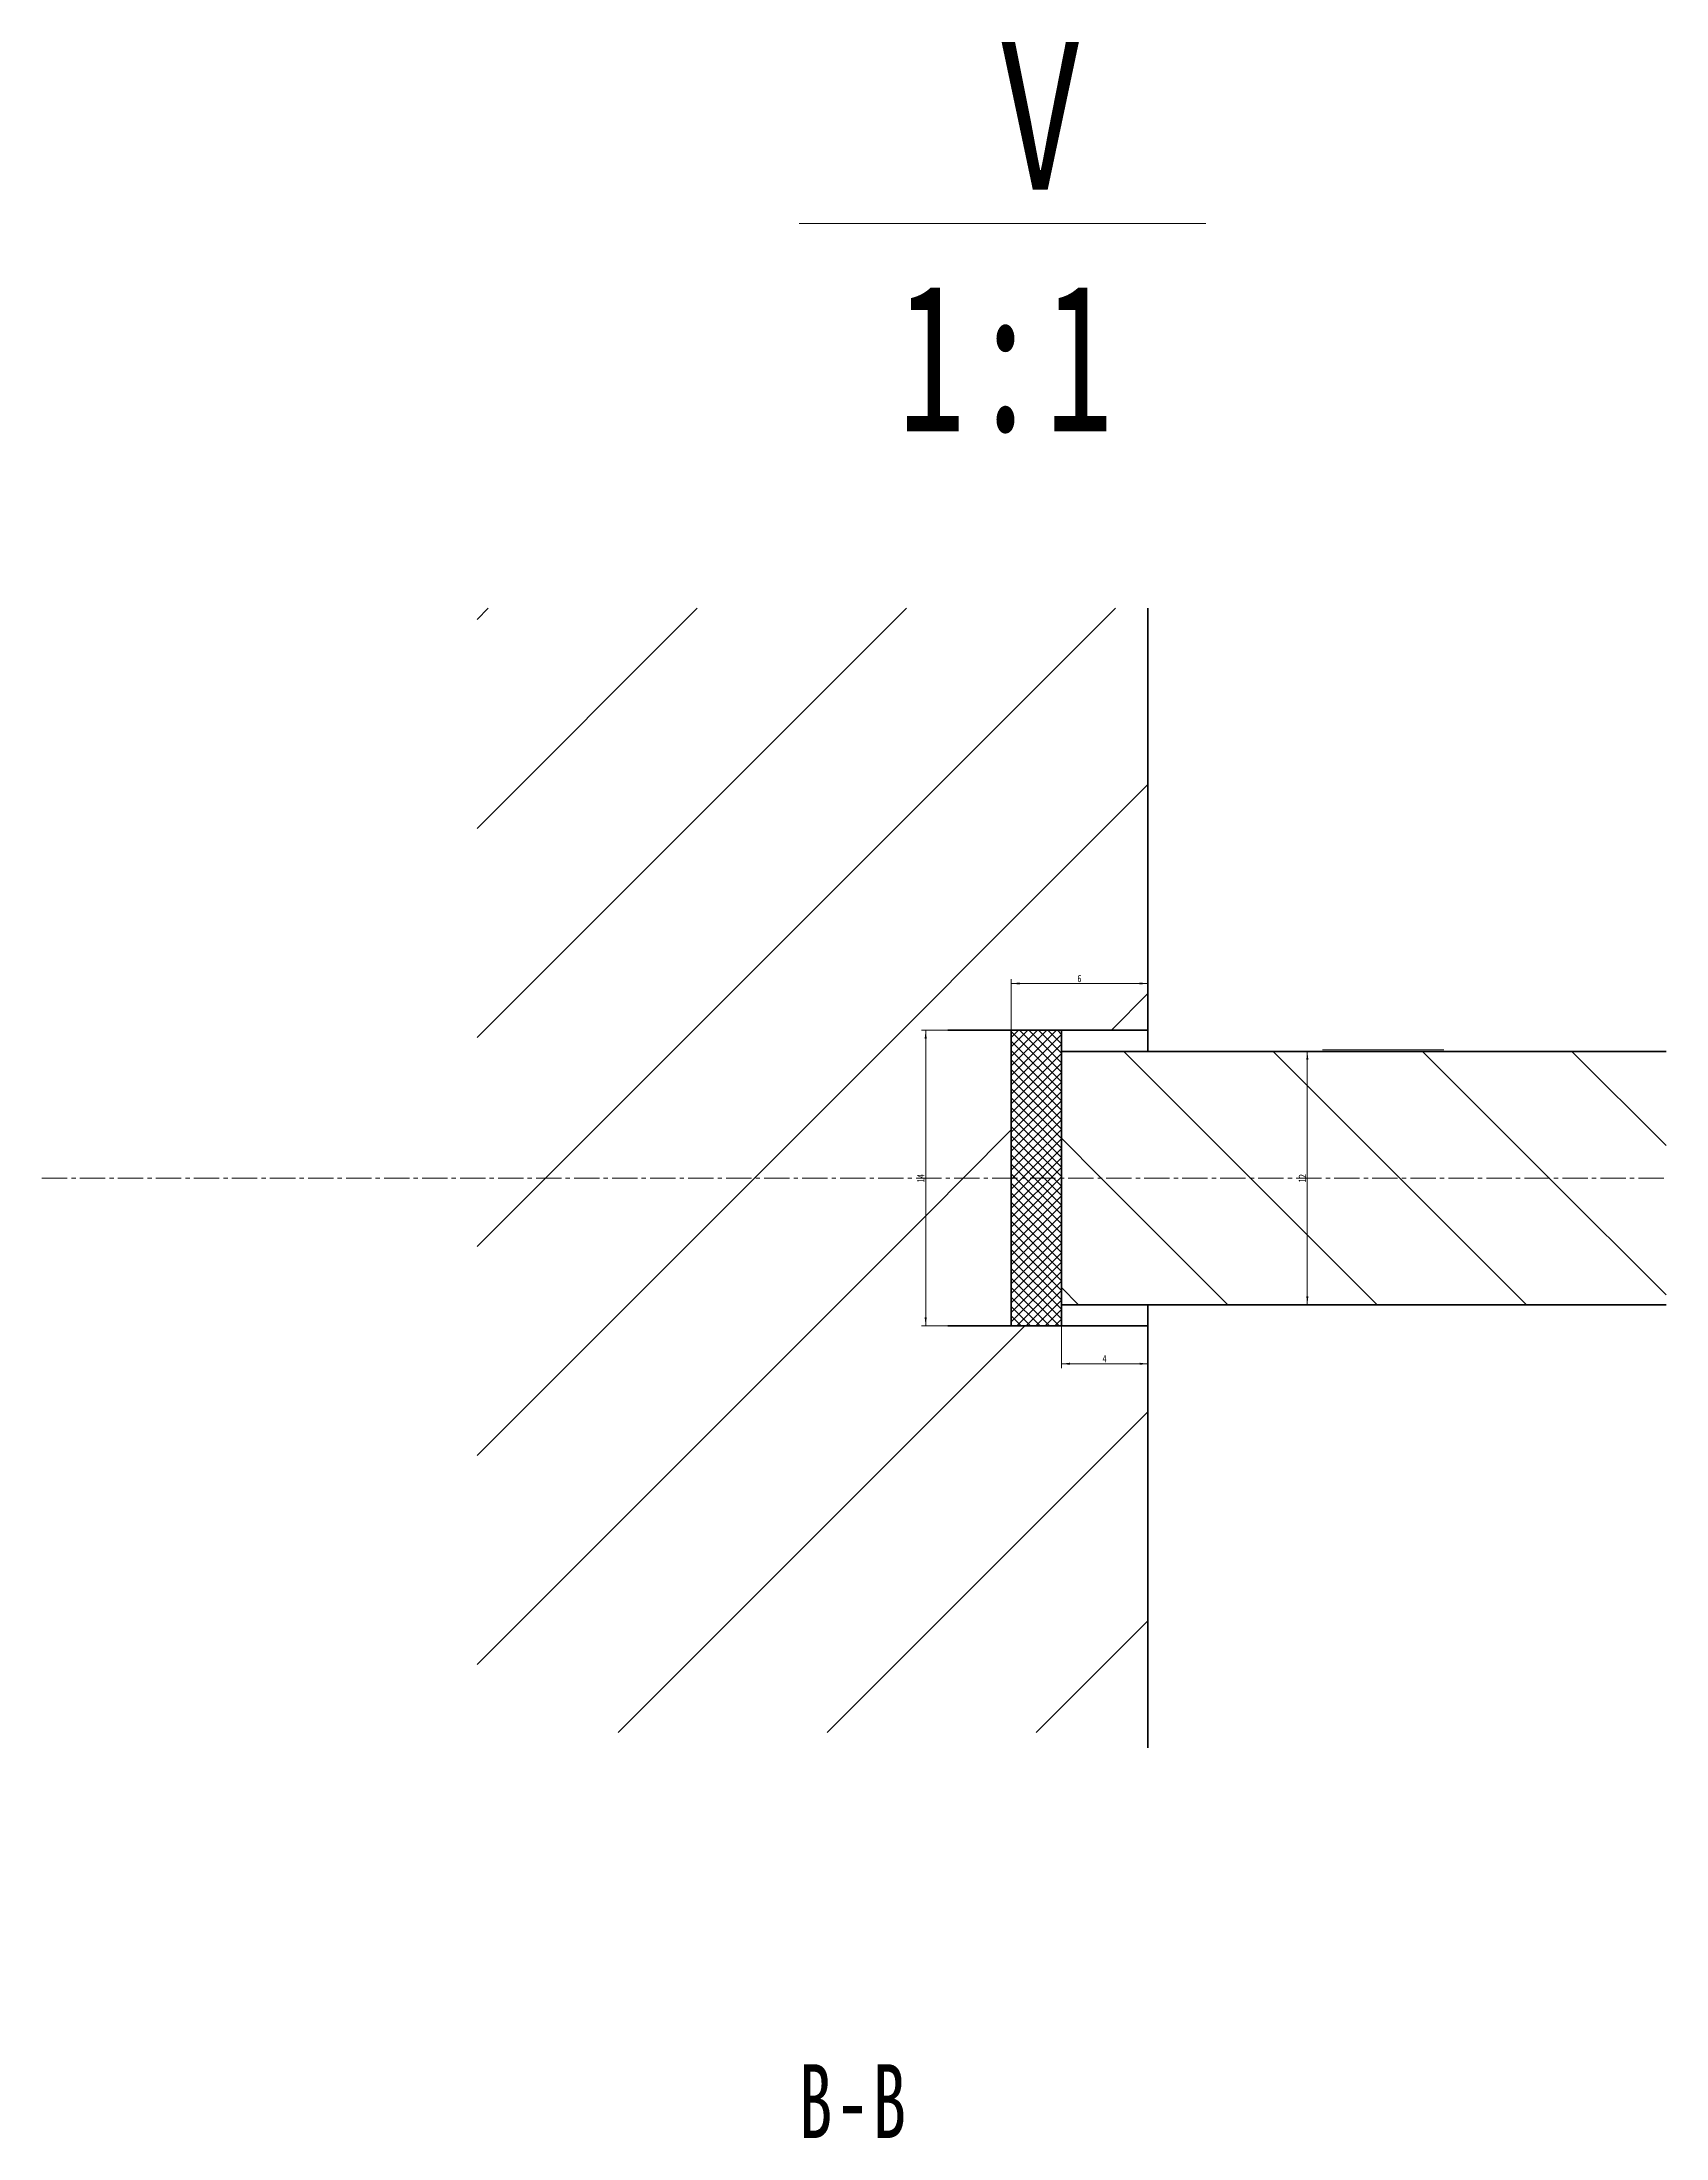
# Model space of a CAD drawing. Header units: millimetres. Extents: x -342 to 8068, y -807 to 5133.
# Drawn here: x 2743 to 3512, y 1235 to 2228 of the extents above; entities that cross this region are included whole.
import ezdxf

# ---------------------------------------------------------------- set-up
doc = ezdxf.new("R2010")
doc.units = ezdxf.units.MM
doc.linetypes.add('点画线', pattern=[18, 12, -2, 2, -2])
doc.layers.get('0').update_dxf_attribs({"lineweight": 35})
for name, color, linetype, lineweight, true_color in [('中心线层', 1, '点画线', 18, 0xff0000), ('剖面线层', 4, 'Continuous', 18, 0x00ffff), ('尺寸线层', 3, 'Continuous', 18, 0x00ff00)]:
    doc.layers.add(name, color=color, linetype=linetype, lineweight=lineweight, true_color=true_color)
doc.layers.add('粗实线层', color=7, linetype='Continuous', lineweight=35)
doc.layers.add('细实线层', color=7, linetype='Continuous', lineweight=18)
doc.styles.add('标准', font='', dxfattribs={"width": 0.667})
doc.styles.get('标准').set_extended_font_data('宋体')
doc.dimstyles.new('标准', dxfattribs={"dimtxt": 3.5, "dimasz": 4, "dimexe": 2, "dimexo": 0, "dimtad": 1, "dimdsep": 46, "dimtxsty": '标准', "dimcen": 0, "dimdle": 6, "dimazin": 2, "dimtfac": 0.707107, "dimtdec": 3, "dimtmove": 0, "dimatfit": 3, "dimfxl": 1, "dimtolj": 1, "dimlwd": -1, "dimlwe": -1, "dimarcsym": 1})

# ---------------------------------------------------------------- blocks, each defined once
blk = doc.blocks.new('*X62')
at = {"layer": '尺寸线层', "linetype": 'Continuous'}
for points in [[(3342.51, 1749.9), (3343.01, 1745.9), (3342.01, 1745.9)], [(3342.51, 1629.9), (3343.01, 1633.9), (3342.01, 1633.9)]]:
    blk.add_hatch(color=0, dxfattribs=at).paths.add_polyline_path(points, flags=0)
at = {"layer": '尺寸线层', "color": 0, "linetype": 'Continuous'}
for p, q in [((3397.06, 1749.9), (3340.51, 1749.9)), ((3342.51, 1749.9), (3342.51, 1629.9)), ((3407.2, 1629.9), (3340.51, 1629.9))]:
    blk.add_line(p, q, dxfattribs=at)
at = {"layer": '尺寸线层', "color": 0, "linetype": 'Continuous', "insert": (3340.13, 1689.9), "char_height": 3.5, "width": 5.7279, "attachment_point": 5, "rotation": 90, "line_spacing_factor": 1.15057, "style": '标准'}
blk.add_mtext('\\T1.1;12', dxfattribs=at)
blk = doc.blocks.new('*X63')
at = {"layer": '尺寸线层', "linetype": 'Continuous'}
for points in [[(3161.79, 1759.9), (3161.29, 1755.9), (3162.29, 1755.9)], [(3161.79, 1619.9), (3161.29, 1623.9), (3162.29, 1623.9)]]:
    blk.add_hatch(color=0, dxfattribs=at).paths.add_polyline_path(points, flags=0)
at = {"layer": '尺寸线层', "color": 0, "linetype": 'Continuous'}
for p, q in [((3172.32, 1759.9), (3159.79, 1759.9)), ((3161.79, 1619.9), (3161.79, 1759.9)), ((3172.32, 1619.9), (3159.79, 1619.9))]:
    blk.add_line(p, q, dxfattribs=at)
at = {"layer": '尺寸线层', "color": 0, "linetype": 'Continuous', "insert": (3159.41, 1689.9), "char_height": 3.5, "width": 5.7279, "attachment_point": 5, "rotation": 90, "line_spacing_factor": 1.15057, "style": '标准'}
blk.add_mtext('\\T1.1;14', dxfattribs=at)
blk = doc.blocks.new('*X64')
at = {"layer": '尺寸线层', "linetype": 'Continuous'}
for points in [[(3226.1, 1601.94), (3230.1, 1602.44), (3230.1, 1601.44)], [(3267.06, 1601.94), (3263.06, 1602.44), (3263.06, 1601.44)]]:
    blk.add_hatch(color=0, dxfattribs=at).paths.add_polyline_path(points, flags=0)
at = {"layer": '尺寸线层', "color": 0, "linetype": 'Continuous'}
for p, q in [((3226.1, 1619.9), (3226.1, 1599.94)), ((3267.06, 1619.9), (3267.06, 1599.94)), ((3226.1, 1601.94), (3267.06, 1601.94))]:
    blk.add_line(p, q, dxfattribs=at)
at = {"layer": '尺寸线层', "color": 0, "linetype": 'Continuous', "insert": (3246.58, 1604.32), "char_height": 3.5, "width": 2.864, "attachment_point": 5, "line_spacing_factor": 1.15057, "style": '标准'}
blk.add_mtext('\\T1.1;4', dxfattribs=at)
blk = doc.blocks.new('*X65')
at = {"layer": '尺寸线层', "linetype": 'Continuous'}
for points in [[(3202.32, 1782.03), (3206.32, 1782.53), (3206.32, 1781.53)], [(3267.06, 1782.03), (3263.06, 1782.53), (3263.06, 1781.53)]]:
    blk.add_hatch(color=0, dxfattribs=at).paths.add_polyline_path(points, flags=0)
at = {"layer": '尺寸线层', "color": 0, "linetype": 'Continuous'}
for p, q in [((3202.32, 1759.9), (3202.32, 1784.03)), ((3202.32, 1782.03), (3267.06, 1782.03)), ((3267.06, 1759.9), (3267.06, 1784.03))]:
    blk.add_line(p, q, dxfattribs=at)
at = {"layer": '尺寸线层', "color": 0, "linetype": 'Continuous', "insert": (3234.69, 1784.41), "char_height": 3.5, "width": 2.864, "attachment_point": 5, "line_spacing_factor": 1.15057, "style": '标准'}
blk.add_mtext('\\T1.1;6', dxfattribs=at)

msp = doc.modelspace()

# ---------------------------------------------------------------- hatches: boundary and pattern name
at = {"layer": '剖面线层'}
h = msp.add_hatch(dxfattribs=at)
h.set_pattern_fill('ANSI37', color=256, style=0)
h.paths.add_polyline_path([(3202.317, 1712.653), (3202.317, 1734.837), (3202.317, 1759.903), (3226.1, 1759.903), (3226.1, 1749.903), (3226.1, 1708.735), (3226.1, 1689.903), (3202.317, 1689.903)], flags=0)
h.paths.add_polyline_path([(3202.317, 1619.903), (3202.317, 1668.426), (3202.317, 1689.903), (3226.1, 1689.903), (3226.1, 1638.024), (3226.1, 1629.903), (3226.1, 1619.903), (3216.1, 1619.903), (3208.738, 1619.903)], flags=0)

# ---------------------------------------------------------------- linework, layer by layer
msp.add_line((3202.317, 1759.903), (3202.317, 1619.903))
at = {"layer": '中心线层'}
msp.add_line((2743.292, 1689.903), (3512.394, 1689.903), dxfattribs=at)
at = {"layer": '剖面线层'}
for p, q in [((2949.324, 1756.469), (3152.648, 1959.793)), ((2949.324, 1855.464), (3053.653, 1959.793)), ((2949.324, 1954.459), (2954.658, 1959.793)), ((2981.753, 1689.903), (3251.643, 1959.793)), ((3080.748, 1689.903), (3267.064, 1876.219)), ((3249.743, 1759.903), (3267.064, 1777.224)), ((3315.643, 1689.903), (3255.643, 1749.903)), ((3386.353, 1689.903), (3326.353, 1749.903)), ((3457.064, 1689.903), (3397.064, 1749.903)), ((3512.394, 1705.283), (3467.775, 1749.903)), ((3179.566, 1689.903), (3202.317, 1712.653)), ((3244.932, 1689.903), (3226.1, 1708.735)), ((2949.324, 1558.479), (3080.748, 1689.903)), ((2949.324, 1657.474), (2981.753, 1689.903)), ((3172.317, 1682.653), (3179.566, 1689.903)), ((3304.932, 1629.903), (3244.932, 1689.903)), ((3375.643, 1629.903), (3315.643, 1689.903)), ((3446.353, 1629.903), (3386.353, 1689.903)), ((3512.394, 1634.573), (3457.064, 1689.903)), ((2949.324, 1459.484), (3172.317, 1682.477)), ((3234.221, 1629.903), (3226.1, 1638.024)), ((3016.115, 1427.28), (3208.738, 1619.903)), ((3115.109, 1427.28), (3267.064, 1579.234)), ((3214.104, 1427.28), (3267.064, 1480.239))]:
    msp.add_line(p, q, dxfattribs=at)
at = {"layer": '尺寸线层', "linetype": 'Continuous'}
for p, q in [((3267.064, 1749.903), (3267.064, 1853.987)), ((3349.743, 1750.668), (3407.201, 1750.668)), ((3267.064, 1629.903), (3267.064, 1559.475)), ((3364.247, 1629.903), (3407.201, 1629.903))]:
    msp.add_line(p, q, dxfattribs=at)
at = {"layer": '粗实线层'}
for p, q in [((3267.064, 1749.903), (3267.064, 1959.793)), ((3172.317, 1759.903), (3267.064, 1759.903)), ((3226.1, 1759.903), (3226.1, 1619.903)), ((3226.1, 1749.903), (3512.394, 1749.903)), ((3226.1, 1629.903), (3512.394, 1629.903)), ((3267.064, 1629.903), (3267.064, 1420.013)), ((3172.317, 1619.903), (3267.064, 1619.903))]:
    msp.add_line(p, q, dxfattribs=at)
at = {"layer": '细实线层'}
msp.add_line((3101.808, 2141.99), (3294.519, 2141.99), dxfattribs=at)

# ---------------------------------------------------------------- texts
at = {"layer": '尺寸线层', "line_spacing_factor": 1.15057, "style": '标准'}
for s, insert, char_height, width, attachment_point in [('\\T1.1;Ⅴ', (3184.163, 2228.051), 70, 138.3568, 1), ('\\T1.1;1:1', (3148.75, 2113.577), 70, 190.2406, 1), ('\\T1.1;B-B', (3127.939, 1270.249), 35, 85.91924, 2)]:
    msp.add_mtext(s, dxfattribs=dict(at, insert=insert, char_height=char_height, width=width, attachment_point=attachment_point))

# ---------------------------------------------------------------- dimensions: what is measured, and where the dimension line sits
at = {"layer": '尺寸线层'}
for base, p1, p2, text, picture, middle in [((3267.064, 1782.034), (3202.317, 1759.903), (3267.064, 1759.903), '6', '*X65', (3234.69, 1782.034)), ((3267.064, 1601.944), (3226.1, 1619.903), (3267.064, 1619.903), '4', '*X64', (3246.582, 1601.944))]:
    dim = msp.add_linear_dim(base=base, p1=p1, p2=p2, text=text, dimstyle='标准', override={"dimsah": 1, "dimtfac": 1}, dxfattribs=at)
    dim.commit()
    dim.dimension.update_dxf_attribs({"geometry": picture, "text_midpoint": middle})
for base, p1, p2, text, picture, middle in [((3161.787, 1759.903), (3172.317, 1619.903), (3172.317, 1759.903), '14', '*X63', (3161.787, 1689.903)), ((3342.508, 1629.903), (3397.064, 1749.903), (3407.201, 1629.903), '12', '*X62', (3342.508, 1689.903))]:
    dim = msp.add_linear_dim(base=base, p1=p1, p2=p2, angle=90, text=text, dimstyle='标准', override={"dimsah": 1, "dimtfac": 1}, dxfattribs=at)
    dim.commit()
    dim.dimension.update_dxf_attribs({"geometry": picture, "text_midpoint": middle})

doc.saveas('drawing.dxf')
